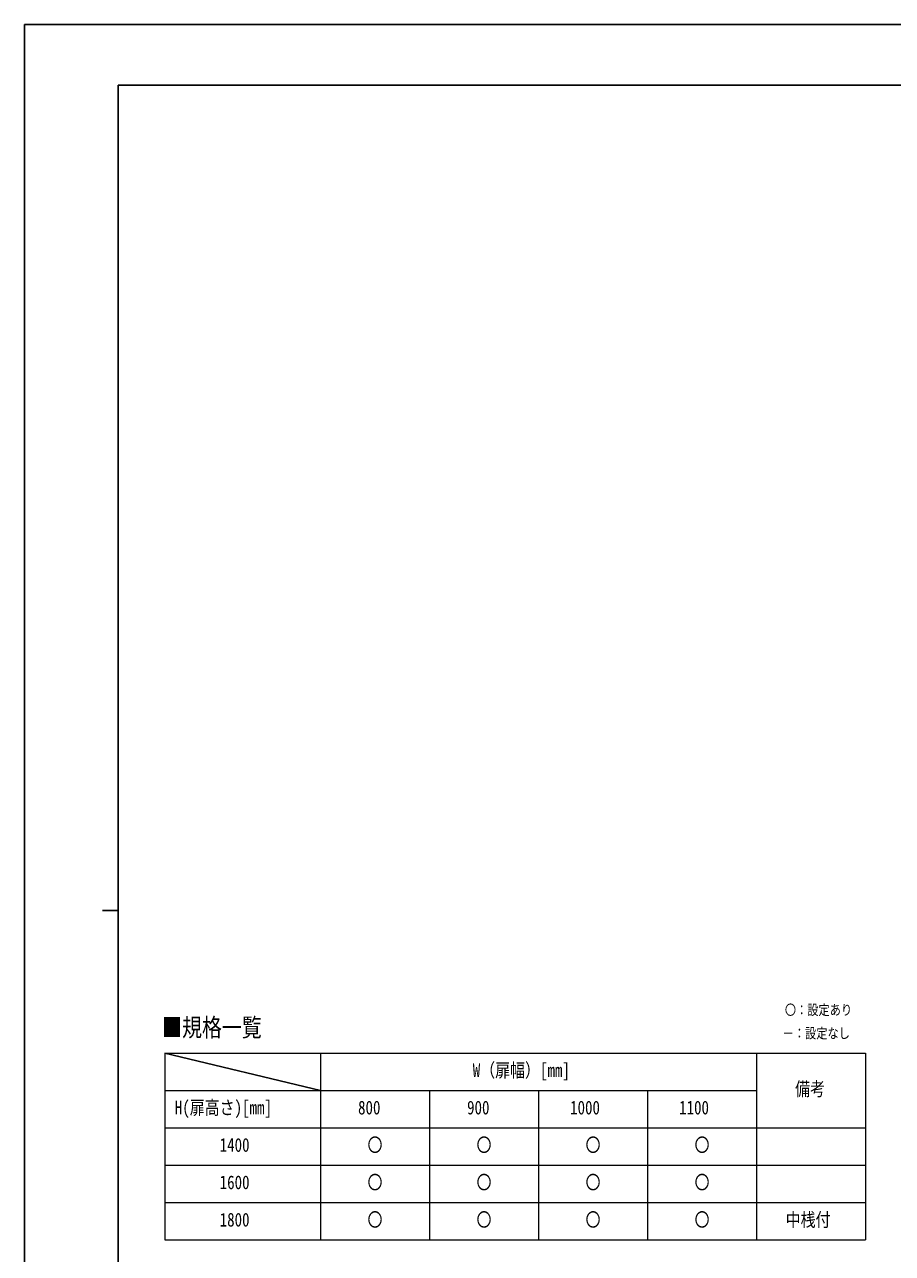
# Model space of a CAD drawing. Units: millimetres, scale not verified. Extents: x -4205 to 4205, y -2970 to 2970.
# Drawn here: x -4205 to -1419, y -976 to 2970 of the extents above; entities that cross this region are included whole.
import ezdxf
from ezdxf.enums import TextEntityAlignment as Align

# ---------------------------------------------------------------- set-up
doc = ezdxf.new("R2010")
doc.units = ezdxf.units.MM
doc.header["$LTSCALE"] = 10
doc.layers.add('0-2_TABLE1', color=7, linetype='Continuous', lineweight=18)
doc.layers.add('0-3_USER1', color=3, linetype='Continuous')
doc.layers.add('0-8_YKK_ZWAK', color=7, linetype='Continuous')
doc.styles.add('ＭＳ ゴシック', font='')
doc.styles.get('ＭＳ ゴシック').set_extended_font_data('MS Gothic')

msp = doc.modelspace()

# ---------------------------------------------------------------- linework, layer by layer
at = {"layer": '0-2_TABLE1'}
for p, q in [((-3754.98, -332.8), (-1504.98, -332.8)), ((-3754.98, -332.8), (-3754.98, -932.8)), ((-3254.98, -332.8), (-3254.98, -932.8)), ((-1854.98, -332.8), (-1854.98, -932.8)), ((-1504.98, -332.8), (-1504.98, -932.8)), ((-3754.98, -452.8), (-1854.98, -452.8)), ((-2904.98, -452.8), (-2904.98, -932.8)), ((-2554.98, -452.8), (-2554.98, -932.8)), ((-2204.98, -452.8), (-2204.98, -932.8)), ((-3754.98, -572.8), (-1504.98, -572.8)), ((-3754.98, -692.8), (-1504.98, -692.8)), ((-3754.98, -812.8), (-1504.98, -812.8)), ((-3754.98, -932.8), (-1504.98, -932.8))]:
    msp.add_line(p, q, dxfattribs=at)
at = {"layer": '0-3_USER1'}
msp.add_line((-3754.98, -332.8), (-3254.98, -452.8), dxfattribs=at)
at = {"layer": '0-8_YKK_ZWAK'}
for p, q in [((3895.02, 2775), (-3904.98, 2775)), ((-3904.98, -2525), (-3904.98, 2775)), ((-3954.98, 125), (-3904.98, 125))]:
    msp.add_line(p, q, dxfattribs=at)
msp.add_lwpolyline([(-4205, -2970), (4205, -2970), (4205, 2970), (-4205, 2970)], close=True, dxfattribs=at)

# ---------------------------------------------------------------- texts
at = {"layer": '0-2_TABLE1', "style": 'ＭＳ ゴシック', "width": 0.8}
for s, p in [('W（扉幅）[mm]', (-2766.18, -422.8)), ('備考', (-1731.18, -482.8)), ('H(扉高さ)[mm]', (-3722.58, -542.8)), ('800', (-3134.38, -542.8)), ('900', (-2784.38, -542.8)), ('1000', (-2453.58, -542.8)), ('1100', (-2103.58, -542.8)), ('1400', (-3578.58, -662.8)), ('〇', (-3103.98, -662.8)), ('〇', (-2753.98, -662.8)), ('〇', (-2403.98, -662.8)), ('〇', (-2053.98, -662.8)), ('1600', (-3578.58, -782.8)), ('〇', (-3103.98, -782.8)), ('〇', (-2753.98, -782.8)), ('〇', (-2403.98, -782.8)), ('〇', (-2053.98, -782.8)), ('1800', (-3578.58, -902.8)), ('〇', (-3103.98, -902.8)), ('〇', (-2753.98, -902.8)), ('〇', (-2403.98, -902.8)), ('〇', (-2053.98, -902.8)), ('中桟付', (-1761.58, -902.8))]:
    msp.add_text(s, height=43.99, dxfattribs=at).set_placement(p, align=Align.BOTTOM_LEFT)
at = {"layer": '0-3_USER1', "style": 'ＭＳ ゴシック', "width": 0.8}
for s, height, p in [('〇：設定あり', 32.99, (-1764.17, -220.29)), ('〇：設定あり', 32.99, (-1764.17, -220.29)), ('■規格一覧', 58.65, (-3763.51, -297.22)), ('－：設定なし', 32.99, (-1771.37, -295.29)), ('－：設定なし', 32.99, (-1771.37, -295.29))]:
    msp.add_text(s, height=height, dxfattribs=at).set_placement(p, align=Align.BOTTOM_LEFT)

doc.saveas('drawing.dxf')
